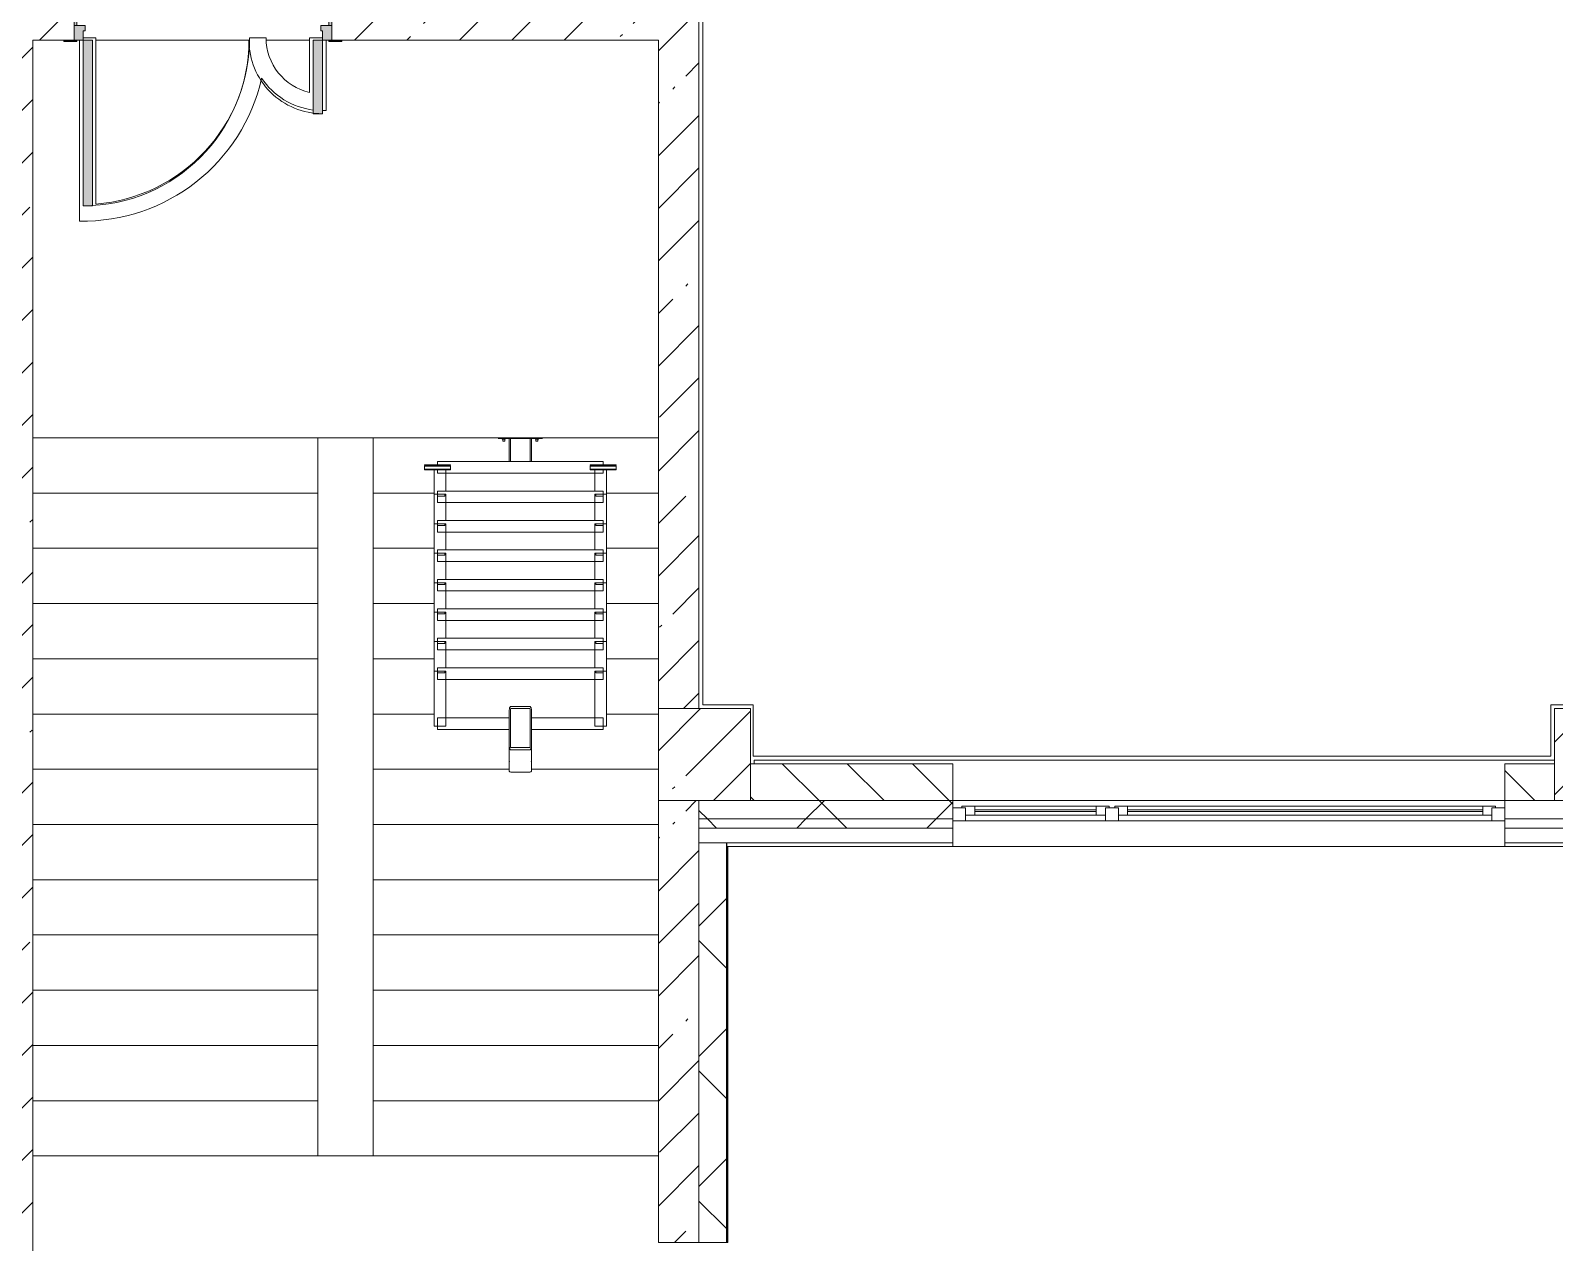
# Model space of a CAD drawing. Header units: millimetres. Extents: x 81382 to 274816, y -8553 to 29000.
# Drawn here: x 219874 to 228156, y 1150 to 7732 of the extents above; entities that cross this region are included whole.
import ezdxf

# ---------------------------------------------------------------- set-up
doc = ezdxf.new("R2010")
doc.units = ezdxf.units.MM
doc.linetypes.add('200_ШТРИХ__ш1_п0_6_', pattern=[800, 500, -300])
for name, color, linetype, lineweight in [('A-DETL-MBND-1', 7, '200_ШТРИХ__ш1_п0_6_', 9), ('A-GENM', 7, 'Continuous', 5), ('A-GLAZ-3', 7, 'Continuous', 5), ('A-WALL', 7, 'Continuous', 9), ('A-WALL-2', 7, 'Continuous', 5), ('I-WALL-2', 7, 'Continuous', 5), ('S-COLS-1', 7, 'Continuous', 5), ('S-STRS-2', 7, 'Continuous', 5)]:
    doc.layers.add(name, color=color, linetype=linetype, lineweight=lineweight)
for name, color, linetype, lineweight, true_color in [('A-DOOR-5', 7, 'Continuous', 5, 0xe2e2e2), ('A-DOOR-6', 7, 'Continuous', 5, 0xaaaaaa), ('A-DOOR-FRAM-4', 7, 'Continuous', 5, 0xe2e2e2), ('A-DOOR-FRAM-6', 7, 'Continuous', 5, 0xaaaaaa), ('A-FLOR-2', 7, 'Continuous', 5, 0xaaaaaa)]:
    doc.layers.add(name, color=color, linetype=linetype, lineweight=lineweight, true_color=true_color)
pattern_1 = [(45, (147806.5, 0), (-353.5534, 353.5534), []), (135, (147806.5, 0), (-353.5534, -353.5534), [])]
pattern_2 = [(45, (147806.5, 0), (-285.1231, 285.1231), []), (45, (148091.6, 0), (-285.1231, 285.1231), [504.031, -100.806, 16.764, -84.042])]

# ---------------------------------------------------------------- blocks, each defined once
blk = doc.blocks.new('BSC_Колонна _Прямоугольная - 500х500-V27-3_6_3_птичка')
at = {"layer": 'S-COLS-1'}
h = blk.add_hatch(dxfattribs=at)
h.set_pattern_fill('FP_55', color=256, style=0, pattern_type=2)
h.set_pattern_definition([(45, (-75730, -3800), (-285.1231, 285.1231), []), (45, (-75444.88, -3800), (-285.1231, 285.1231), [504.031, -100.806, 16.764, -84.042])])
h.paths.add_polyline_path([(-250, -250), (250, -250), (250, 250), (-250, 250)])
for p, q in [((250, 250), (-250, 250)), ((-250, 250), (-250, -250)), ((250, -250), (250, 250)), ((-250, -250), (250, -250))]:
    blk.add_line(p, q, dxfattribs=at)
blk = doc.blocks.new('BSC_Колонна _Прямоугольная - 500х500-V28-3_6_3_птичка')
at = {"layer": 'S-COLS-1'}
h = blk.add_hatch(dxfattribs=at)
h.set_pattern_fill('FP_56', color=256, style=0, pattern_type=2)
h.set_pattern_definition([(45, (-80600, -3800), (-285.1231, 285.1231), []), (45, (-80314.88, -3800), (-285.1231, 285.1231), [504.031, -100.806, 16.764, -84.042])])
h.paths.add_polyline_path([(-250, -250), (250, -250), (250, 250), (-250, 250)])
for p, q in [((250, 250), (-250, 250)), ((-250, 250), (-250, -250)), ((250, -250), (250, 250)), ((-250, -250), (250, -250))]:
    blk.add_line(p, q, dxfattribs=at)
blk = doc.blocks.new('110_Дверь_СКБ_2Ст - Д-1 Лестничная клетка EIS60-24319353-3_6_3_птичка')
at = {"layer": 'A-DOOR-5'}
for points in [[(612.5, 1010), (612.5, 110), (662.5, 110), (662.5, 1010)], [(-587.5, 510), (-637.5, 510), (-637.5, 110), (-587.5, 110)], [(712.5, 30), (697.5, 30), (697.5, -110), (712.5, -110), (712.5, -2.9)]]:
    blk.add_hatch(color=256, dxfattribs=at).paths.add_polyline_path(points)
h = blk.add_hatch(color=256, dxfattribs=at)
h.paths.add_polyline_path([(662.5, 110), (662.5, 60), (652.5, 60), (652.5, 30), (712.5, 30), (712.5, 110)])
h.paths.add_polyline_path([(-637.5, 110), (-687.5, 110), (-687.5, 30), (-627.5, 30), (-627.5, 60), (-637.5, 60)])
at = {"layer": 'A-DOOR-FRAM-4'}
for points in [[(-742.5, 118), (-742.5, 110), (-672.5, 110), (-672.5, 118)], [(697.5, 118), (697.5, 110), (767.5, 110), (767.5, 118)], [(-672.5, 30), (-687.5, 30), (-687.5, -110), (-672.5, -110), (-672.5, -2.9)], [(-672.5, -110), (-742.5, -110), (-742.5, -118), (-672.5, -118)], [(697.5, -110), (697.5, -118), (767.5, -118), (767.5, -110)]]:
    blk.add_hatch(color=256, dxfattribs=at).paths.add_polyline_path(points)
at = {"layer": 'A-DOOR-6'}
for p, q in [((662.5, 1010), (612.5, 1010)), ((612.5, 1010), (612.5, 110)), ((662.5, 110), (662.5, 1010)), ((-637.5, 510), (-637.5, 110)), ((-587.5, 510), (-637.5, 510)), ((-587.5, 110), (-587.5, 510)), ((-637.5, 110), (-587.5, 110)), ((612.5, 110), (662.5, 110))]:
    blk.add_line(p, q, dxfattribs=at)
for centre, radius, start, end in [((662.5, 110), 900, 90, 180), ((-637.5, 110), 400, 360, 90)]:
    blk.add_arc(centre, radius, start, end, dxfattribs=at)
at = {"layer": 'A-DOOR-FRAM-6'}
for p, q in [((-672.5, 118), (-742.5, 118)), ((-742.5, 118), (-742.5, 110)), ((-742.5, 110), (-672.5, 110)), ((-637.5, 110), (-687.5, 110)), ((-687.5, 110), (-687.5, 30)), ((-672.5, 110), (-672.5, 118)), ((-637.5, 60), (-637.5, 110)), ((662.5, 110), (662.5, 60)), ((712.5, 110), (662.5, 110)), ((767.5, 118), (697.5, 118)), ((697.5, 118), (697.5, 110)), ((697.5, 110), (767.5, 110)), ((712.5, 30), (712.5, 110)), ((767.5, 110), (767.5, 118)), ((-687.5, 30), (-627.5, 30)), ((-672.5, 30), (-687.5, 30)), ((-687.5, 30), (-687.5, -110)), ((-672.5, -110), (-672.5, 30)), ((-627.5, 60), (-637.5, 60)), ((-627.5, 30), (-627.5, 60)), ((662.5, 60), (652.5, 60)), ((652.5, 60), (652.5, 30)), ((652.5, 30), (712.5, 30)), ((712.5, 30), (697.5, 30)), ((697.5, 30), (697.5, -110)), ((712.5, -110), (712.5, 30)), ((-672.5, -110), (-742.5, -110)), ((-742.5, -110), (-742.5, -118)), ((-742.5, -118), (-672.5, -118)), ((-687.5, -110), (-672.5, -110)), ((-672.5, -118), (-672.5, -110)), ((697.5, -110), (712.5, -110)), ((767.5, -110), (697.5, -110)), ((697.5, -110), (697.5, -118)), ((697.5, -118), (767.5, -118)), ((767.5, -118), (767.5, -110))]:
    blk.add_line(p, q, dxfattribs=at)
blk = doc.blocks.new('Анкер клиновой - Анкер клиновой МКТ В 10-10-16_85-V92-3_6_3_птичка')
at = {"layer": 'A-DETL-MBND-1'}
for p, q in [((74812, 5515.8), (74812, 5511.8)), ((74812, 5511.8), (74828, 5511.8)), ((74828, 5511.8), (74812, 5511.8)), ((74815, 5515.8), (74815, 5501.8)), ((74815, 5501.8), (74825, 5501.8)), ((74825, 5501.8), (74815, 5501.8)), ((74825, 5501.8), (74825, 5515.8)), ((74828, 5511.8), (74828, 5515.8))]:
    blk.add_line(p, q, dxfattribs=at)
blk = doc.blocks.new('ОМ_Полоса_Трапеция прямоугольная_Прокат_ГОСТ 103-2006 - ОМ_Полоса_Трапеция прямоугольная_Прокат_ГОСТ 103-2006-V93-3_6_3_птичка')
at = {"layer": 'A-GENM'}
for p, q in [((74280, 4243.3), (74280, 4253.3)), ((74280, 4253.3), (74320, 4253.3)), ((74320, 4243.3), (74280, 4243.3)), ((74320, 4253.3), (74320, 4243.3))]:
    blk.add_line(p, q, dxfattribs=at)
blk = doc.blocks.new('ОМ_Полоса_Трапеция прямоугольная_Прокат_ГОСТ 103-2006 - ОМ_Полоса_Трапеция прямоугольная_Прокат_ГОСТ 103-2006-V94-3_6_3_птичка')
at = {"layer": 'A-GENM'}
for p, q in [((74320, 4893.3), (74280, 4893.3)), ((74280, 4893.3), (74280, 4883.3)), ((74320, 4883.3), (74320, 4893.3)), ((74280, 4883.3), (74320, 4883.3))]:
    blk.add_line(p, q, dxfattribs=at)
blk = doc.blocks.new('ОМ_Полоса_Трапеция прямоугольная_Прокат_ГОСТ 103-2006 - ОМ_Полоса_Трапеция прямоугольная_Прокат_ГОСТ 103-2006-V95-3_6_3_птичка')
at = {"layer": 'A-GENM'}
for p, q in [((74320, 5053.3), (74280, 5053.3)), ((74280, 5053.3), (74280, 5043.3)), ((74320, 5043.3), (74320, 5053.3)), ((74280, 5043.3), (74320, 5043.3))]:
    blk.add_line(p, q, dxfattribs=at)
blk = doc.blocks.new('ОМ_Полоса_Трапеция прямоугольная_Прокат_ГОСТ 103-2006 - ОМ_Полоса_Трапеция прямоугольная_Прокат_ГОСТ 103-2006-V96-3_6_3_птичка')
at = {"layer": 'A-GENM'}
for p, q in [((74320, 5213.3), (74280, 5213.3)), ((74280, 5213.3), (74280, 5203.3)), ((74280, 5203.3), (74320, 5203.3)), ((74320, 5203.3), (74320, 5213.3))]:
    blk.add_line(p, q, dxfattribs=at)
blk = doc.blocks.new('ОМ_Полоса_Прокат_ГОСТ 103-2006 - ОМ_Полоса_Прокат_ГОСТ 103-2006-V97-3_6_3_птичка')
at = {"layer": 'A-GENM'}
for p, q in [((74350, 5373.3), (74210, 5373.3)), ((74210, 5373.3), (74210, 5370.3)), ((74210, 5370.3), (74350, 5370.3)), ((74350, 5370.3), (74350, 5373.3))]:
    blk.add_line(p, q, dxfattribs=at)
blk = doc.blocks.new('ОМ_Полоса_Прокат_ГОСТ 103-2006 - ОМ_Полоса_Прокат_ГОСТ 103-2006-V98-3_6_3_птичка')
at = {"layer": 'A-GENM'}
for p, q in [((74210, 5365.9), (74350, 5365.9)), ((74210, 5349), (74210, 5365.9)), ((74350, 5349), (74210, 5349)), ((74210, 5349), (74210, 5345.6)), ((74210, 5345.6), (74350, 5345.6)), ((74350, 5365.9), (74350, 5349)), ((74350, 5345.6), (74350, 5349))]:
    blk.add_line(p, q, dxfattribs=at)
blk = doc.blocks.new('ОМ_Полоса_Трапеция прямоугольная_Прокат_ГОСТ 103-2006 - ОМ_Полоса_Трапеция прямоугольная_Прокат_ГОСТ 103-2006-V99-3_6_3_птичка')
at = {"layer": 'A-GENM'}
for p, q in [((75140, 4243.3), (75140, 4253.3)), ((75140, 4253.3), (75180, 4253.3)), ((75180, 4243.3), (75140, 4243.3)), ((75180, 4253.3), (75180, 4243.3))]:
    blk.add_line(p, q, dxfattribs=at)
blk = doc.blocks.new('ОМ_Полоса_Трапеция прямоугольная_Прокат_ГОСТ 103-2006 - ОМ_Полоса_Трапеция прямоугольная_Прокат_ГОСТ 103-2006-V100-3_6_3_птичка')
at = {"layer": 'A-GENM'}
for p, q in [((75140, 4893.3), (75140, 4883.3)), ((75180, 4893.3), (75140, 4893.3)), ((75180, 4883.3), (75180, 4893.3)), ((75140, 4883.3), (75180, 4883.3))]:
    blk.add_line(p, q, dxfattribs=at)
blk = doc.blocks.new('ОМ_Полоса_Трапеция прямоугольная_Прокат_ГОСТ 103-2006 - ОМ_Полоса_Трапеция прямоугольная_Прокат_ГОСТ 103-2006-V101-3_6_3_птичка')
at = {"layer": 'A-GENM'}
for p, q in [((75140, 5053.3), (75140, 5043.3)), ((75180, 5053.3), (75140, 5053.3)), ((75180, 5043.3), (75180, 5053.3)), ((75140, 5043.3), (75180, 5043.3))]:
    blk.add_line(p, q, dxfattribs=at)
blk = doc.blocks.new('ОМ_Полоса_Трапеция прямоугольная_Прокат_ГОСТ 103-2006 - ОМ_Полоса_Трапеция прямоугольная_Прокат_ГОСТ 103-2006-V102-3_6_3_птичка')
at = {"layer": 'A-GENM'}
for p, q in [((75140, 5213.3), (75140, 5203.3)), ((75180, 5213.3), (75140, 5213.3)), ((75140, 5203.3), (75180, 5203.3)), ((75180, 5203.3), (75180, 5213.3))]:
    blk.add_line(p, q, dxfattribs=at)
blk = doc.blocks.new('ОМ_Полоса_Прокат_ГОСТ 103-2006 - ОМ_Полоса_Прокат_ГОСТ 103-2006-V103-3_6_3_птичка')
at = {"layer": 'A-GENM'}
for p, q in [((75110, 5373.3), (75110, 5370.3)), ((75250, 5373.3), (75110, 5373.3)), ((75110, 5370.3), (75250, 5370.3)), ((75250, 5370.3), (75250, 5373.3))]:
    blk.add_line(p, q, dxfattribs=at)
blk = doc.blocks.new('ОМ_Полоса_Прокат_ГОСТ 103-2006 - ОМ_Полоса_Прокат_ГОСТ 103-2006-V104-3_6_3_птичка')
at = {"layer": 'A-GENM'}
for p, q in [((75110, 5365.9), (75250, 5365.9)), ((75110, 5349), (75110, 5365.9)), ((75110, 5349), (75110, 5345.6)), ((75250, 5349), (75110, 5349)), ((75110, 5345.6), (75250, 5345.6)), ((75250, 5365.9), (75250, 5349)), ((75250, 5345.6), (75250, 5349))]:
    blk.add_line(p, q, dxfattribs=at)
blk = doc.blocks.new('ОМ_Труба_ГОСТ 8639-82 - ОМ_Труба_ГОСТ 8639-82-V105-3_6_3_птичка')
at = {"layer": 'A-GENM'}
for p, q in [((74679, 4061), (74781, 4061)), ((74670, 3843.3), (74670, 4043.4)), ((74676, 4043.4), (74676, 3843.3)), ((74781, 4049.3), (74679, 4049.3)), ((74784, 3843.3), (74784, 4043.4)), ((74790, 4043.4), (74790, 3843.3)), ((74670, 3843.3), (74670, 3709.3)), ((74679, 3837.4), (74781, 3837.4)), ((74781, 3825.6), (74679, 3825.6)), ((74790, 3709.3), (74790, 3843.3)), ((74781, 3704.7), (74679, 3704.7))]:
    blk.add_line(p, q, dxfattribs=at)
at = {"layer": 'A-GENM', "flags": 128}
for points in [[(74670, 4043.4), (74670.2, 4046.8), (74670.7, 4050.1), (74671.5, 4053.2), (74672.6, 4055.9), (74674, 4058.1), (74675.6, 4059.7), (74677.2, 4060.7), (74679, 4061)], [(74781, 4061), (74782.8, 4060.7), (74784.4, 4059.7), (74786, 4058.1), (74787.4, 4055.9), (74788.5, 4053.2), (74789.3, 4050.1), (74789.8, 4046.8), (74790, 4043.4)], [(74679, 4049.3), (74678.4, 4049.1), (74677.9, 4048.8), (74677.3, 4048.3), (74676.9, 4047.5), (74676.5, 4046.6), (74676.2, 4045.6), (74676.1, 4044.5), (74676, 4043.4)], [(74784, 4043.4), (74783.9, 4044.5), (74783.8, 4045.6), (74783.5, 4046.6), (74783.1, 4047.5), (74782.7, 4048.3), (74782.1, 4048.8), (74781.6, 4049.1), (74781, 4049.3)], [(74679, 3825.6), (74677.2, 3826), (74675.6, 3827), (74674, 3828.6), (74672.6, 3830.8), (74671.5, 3833.5), (74670.7, 3836.5), (74670.2, 3839.9), (74670, 3843.3)], [(74676, 3843.3), (74676.1, 3842.1), (74676.2, 3841), (74676.5, 3840), (74676.9, 3839.1), (74677.3, 3838.4), (74677.9, 3837.9), (74678.4, 3837.5), (74679, 3837.4)], [(74790, 3843.3), (74789.8, 3839.9), (74789.3, 3836.5), (74788.5, 3833.5), (74787.4, 3830.8), (74786, 3828.6), (74784.4, 3827), (74782.8, 3826), (74781, 3825.6)], [(74781, 3837.4), (74781.6, 3837.5), (74782.1, 3837.9), (74782.7, 3838.4), (74783.1, 3839.1), (74783.5, 3840), (74783.8, 3841), (74783.9, 3842.1), (74784, 3843.3)]]:
    blk.add_lwpolyline(points, dxfattribs=at)
at = {"layer": 'A-GENM'}
for centre, start_param, end_param in [((74679, 3761.3), 2.617994, 3.141593), ((74781, 3761.3), 0, 0.523599), ((74679, 3709.3), 3.141593, 4.712389), ((74781, 3709.3), 4.712389, 6.283185)]:
    blk.add_ellipse(centre, major_axis=(9, 0), ratio=0.509802, start_param=start_param, end_param=end_param, dxfattribs=at)
blk = doc.blocks.new('ОМ_Уголок_ГОСТ 8509-93 - ОМ_Уголок_ГОСТ 8509-93-V106-3_6_3_птичка')
at = {"layer": 'A-GENM'}
for p, q in [((0, 45.2), (0, -17.8)), ((390, 45.2), (0, 45.2)), ((900, 45.2), (510, 45.2)), ((900, -17.8), (900, 45.2)), ((0, -17.8), (390, -17.8)), ((510, -17.8), (900, -17.8))]:
    blk.add_line(p, q, dxfattribs=at)
blk = doc.blocks.new('ОМ_Уголок_ГОСТ 8509-93 - ОМ_Уголок_ГОСТ 8509-93-V107-3_6_3_птичка')
at = {"layer": 'A-GENM'}
for p, q in [((0, 45.2), (0, -17.8)), ((900, 45.2), (0, 45.2)), ((900, -17.8), (900, 45.2)), ((0, -17.8), (900, -17.8))]:
    blk.add_line(p, q, dxfattribs=at)
blk = doc.blocks.new('ОМ_Уголок_ГОСТ 8509-93 - ОМ_Уголок_ГОСТ 8509-93-V108-3_6_3_птичка')
at = {"layer": 'A-GENM'}
for p, q in [((0, 45.2), (0, -17.8)), ((300, 45.2), (0, 45.2)), ((300, -17.8), (300, 45.2)), ((0, -17.8), (300, -17.8))]:
    blk.add_line(p, q, dxfattribs=at)
blk = doc.blocks.new('ОМ_Уголок_ГОСТ 8509-93 - ОМ_Уголок_ГОСТ 8509-93-V109-3_6_3_птичка')
at = {"layer": 'A-GENM'}
for p, q in [((0, 45.2), (0, -17.8)), ((142.2, 45.2), (0, 45.2)), ((0, -17.8), (160, -17.8))]:
    blk.add_line(p, q, dxfattribs=at)
blk = doc.blocks.new('ОМ_Уголок_ГОСТ 8509-93 - ОМ_Уголок_ГОСТ 8509-93-V110-3_6_3_птичка')
at = {"layer": 'A-GENM'}
for p, q in [((300, 45.2), (157.8, 45.2)), ((300, -17.8), (300, 45.2)), ((140, -17.8), (300, -17.8))]:
    blk.add_line(p, q, dxfattribs=at)
blk = doc.blocks.new('ОМ_Уголок_ГОСТ 8509-93 - ОМ_Уголок_ГОСТ 8509-93-V111-3_6_3_птичка')
at = {"layer": 'A-GENM'}
for p, q in [((0, 45.2), (0, 27.8)), ((900, 45.2), (0, 45.2)), ((0, 7.4), (0, -17.8)), ((900, 27.8), (900, 45.2)), ((900, -17.8), (900, 7.4)), ((0, -17.8), (900, -17.8))]:
    blk.add_line(p, q, dxfattribs=at)
blk = doc.blocks.new('ОМ_Уголок_ГОСТ 8509-93 - ОМ_Уголок_ГОСТ 8509-93-V112-3_6_3_птичка')
at = {"layer": 'A-GENM'}
for p, q in [((0, 45.2), (0, -17.8)), ((7.4, 45.2), (0, 45.2)), ((142.2, 45.2), (27.8, 45.2)), ((0, -17.8), (7.4, -17.8)), ((27.8, -17.8), (160, -17.8))]:
    blk.add_line(p, q, dxfattribs=at)
blk = doc.blocks.new('ОМ_Уголок_ГОСТ 8509-93 - ОМ_Уголок_ГОСТ 8509-93-V113-3_6_3_птичка')
at = {"layer": 'A-GENM'}
for p, q in [((272.2, 45.2), (157.8, 45.2)), ((300, 45.2), (292.6, 45.2)), ((300, -17.8), (300, 45.2)), ((140, -17.8), (272.2, -17.8)), ((292.6, -17.8), (300, -17.8))]:
    blk.add_line(p, q, dxfattribs=at)
blk = doc.blocks.new('ОМ_Труба_ГОСТ 8639-82 - ОМ_Труба_ГОСТ 8639-82-V114-3_6_3_птичка')
at = {"layer": 'A-DETL-MBND-1'}
for p, q in [((74670, 5515.8), (74670, 5391.1)), ((74676, 5391.1), (74676, 5515.8)), ((74784, 5391.1), (74784, 5515.8)), ((74790, 5391.1), (74790, 5515.8))]:
    blk.add_line(p, q, dxfattribs=at)
blk = doc.blocks.new('ОМ_Уголок_ГОСТ 8510-86 - ОМ_Уголок_ГОСТ 8510-86-V115-3_6_3_птичка')
at = {"layer": 'A-DETL-MBND-1'}
blk.add_line((0, 0), (240, 0), dxfattribs=at)
blk = doc.blocks.new('120_Окно_СКБ_2Ст - 120_Окно_СКБ_2Ст 3000х2500 _мал_створка слева_-22809161-3_6_3_птичка')
at = {"layer": 'A-GLAZ-3'}
for p, q in [((-1500, -75), (-1500, -5)), ((-1500, -5), (-1430, -5)), ((1500, -5), (-1500, -5)), ((-1430, -75), (-1500, -75)), ((-1500, -75), (-1450, -75)), ((-1430, -75), (-1450, -75)), ((-1450, -75), (-1450, -85)), ((-1430, -5), (-1430, -75)), ((600, -35), (-1430, -35)), ((-1430, -35), (-1430, -75)), ((-1380, -85), (-1380, -35)), ((-1380, -55), (550, -55)), ((550, -65), (-1380, -65)), ((550, -85), (550, -35)), ((600, -75), (600, -5)), ((600, -5), (670, -5)), ((600, -75), (600, -35)), ((670, -75), (600, -75)), ((620, -75), (600, -75)), ((620, -75), (650, -75)), ((620, -85), (620, -75)), ((670, -75), (650, -75)), ((650, -75), (650, -85)), ((670, -5), (670, -75)), ((1430, -35), (670, -35)), ((670, -35), (670, -75)), ((720, -85), (720, -35)), ((720, -55), (1380, -55)), ((1380, -65), (720, -65)), ((1380, -85), (1380, -35)), ((1430, -75), (1430, -5)), ((1430, -5), (1500, -5)), ((1430, -75), (1430, -35)), ((1500, -75), (1430, -75)), ((1450, -75), (1430, -75)), ((1450, -75), (1500, -75)), ((1450, -85), (1450, -75)), ((1500, -5), (1500, -75)), ((-1450, -85), (620, -85)), ((620, -85), (-1450, -85)), ((650, -85), (1450, -85)), ((1450, -85), (650, -85))]:
    blk.add_line(p, q, dxfattribs=at)

msp = doc.modelspace()

# ---------------------------------------------------------------- hatches: boundary and pattern name
at = {"layer": 'A-WALL-2'}
h = msp.add_hatch(dxfattribs=at)
h.set_pattern_fill('FP_65', color=256, style=0, pattern_type=2)
h.set_pattern_definition([(135, (147806.5, 0), (-176.7767, -176.7767), [])])
h.paths.add_polyline_path([(232006.5, 3550), (232006.5, 3750), (231906.5, 3750), (231906.5, 3550)])
h.paths.add_polyline_path([(230968.8, 3550), (231006.5, 3550), (231006.5, 3750), (230106.5, 3750), (230106.5, 3550)])
h.paths.add_polyline_path([(228156.5, 3550), (228156.5, 3750), (227886.5, 3750), (227886.5, 3550)])
h.paths.add_polyline_path([(228656.5, 3550), (229206.5, 3550), (229206.5, 3750), (228656.5, 3750), (228656.5, 3666.7)])
h.paths.add_polyline_path([(224886.5, 3550), (224886.5, 3750), (223786.5, 3750), (223786.5, 3550)])
h = msp.add_hatch(dxfattribs=at)
h.set_pattern_fill('FP_67', color=256, style=0, pattern_type=2)
h.set_pattern_definition(pattern_1)
h.paths.add_polyline_path([(232508.1, 3450), (232506.5, 3550), (231906.5, 3550), (231906.5, 3450), (232506.5, 3450)])
h.paths.add_polyline_path([(223786.5, 3450), (224886.5, 3450), (224886.5, 3550), (223506.5, 3550), (223506.5, 3450), (223646.1, 3450)])
h.paths.add_polyline_path([(230106.5, 3450), (231006.5, 3450), (231006.5, 3550), (230106.5, 3550)])
h.paths.add_polyline_path([(227886.5, 3450), (229206.5, 3450), (229206.5, 3550), (227886.5, 3550)])
h = msp.add_hatch(dxfattribs=at)
h.set_pattern_fill('FP_67', color=256, style=0, pattern_type=2)
h.set_pattern_definition(pattern_1)
h.paths.add_polyline_path([(223506.5, 3400), (224886.5, 3400), (224886.5, 3450), (223506.5, 3450), (223506.5, 3419.9)])
h.paths.add_polyline_path([(229138.1, 3400), (229206.5, 3400), (229206.5, 3450), (227886.5, 3450), (227886.5, 3400)])
h.paths.add_polyline_path([(230106.5, 3400), (231006.5, 3400), (231006.5, 3450), (230106.5, 3450), (230106.5, 3419.9)])
h.paths.add_polyline_path([(232508.1, 3400), (232608.1, 3400), (232608.1, 3450), (231906.5, 3450), (231906.5, 3400)])
h = msp.add_hatch(dxfattribs=at)
h.set_pattern_fill('FP_67', color=256, style=0, pattern_type=2)
h.set_pattern_definition(pattern_1)
h.paths.add_polyline_path([(223506.5, -250), (223656.5, -250), (223656.5, 350), (223506.5, 350), (223506.5, -100)])
h.paths.add_polyline_path([(223656.5, 1150), (223656.5, 3320), (223506.5, 3320), (223506.5, 1150)])
at = {"layer": 'I-WALL-2'}
h = msp.add_hatch(dxfattribs=at)
h.set_pattern_fill('FP_63', color=256, style=0, pattern_type=2)
h.set_pattern_definition(pattern_2)
h.paths.add_polyline_path([(221511.5, 7680), (223286.5, 7680), (223286.5, 7900), (221511.5, 7900), (221511.5, 7730)])
h.paths.add_polyline_path([(219886.5, 7680), (220111.5, 7680), (220111.5, 7900), (219666.5, 7900), (219666.5, 7680)])
h = msp.add_hatch(dxfattribs=at)
h.set_pattern_fill('FP_63', color=256, style=0, pattern_type=2)
h.set_pattern_definition(pattern_2)
h.paths.add_polyline_path([(223286.5, 120), (223506.5, 120), (223506.5, 350), (223286.5, 350), (223286.5, 140.2)])
h.paths.add_polyline_path([(223286.5, 1150), (223506.5, 1150), (223506.5, 3550), (223286.5, 3550), (223286.5, 2326.7)])
h.paths.add_polyline_path([(223469.7, 4050), (223506.5, 4050), (223506.5, 7900), (223286.5, 7900), (223286.5, 4050)])
h = msp.add_hatch(dxfattribs=at)
h.set_pattern_fill('FP_63', color=256, style=0, pattern_type=2)
h.set_pattern_definition(pattern_2)
h.paths.add_polyline_path([(219666.5, 120), (219886.5, 120), (219886.5, 7680), (219666.5, 7680), (219666.5, 140.2)])

# ---------------------------------------------------------------- linework, layer by layer
at = {"layer": 'A-DETL-MBND-1'}
msp.add_line((223286.5, 535), (223286.5, 1150), dxfattribs=at)
at = {"layer": 'A-FLOR-2'}
for p, q in [((223527.5, 9100), (223527.5, 4070)), ((220140, 7680), (220140, 6697.1)), ((220230, 7691.9), (220161.5, 7691.9)), ((220230, 6789.7), (220230, 7691.9)), ((220230, 7680), (221064.3, 7680)), ((221155, 7691.9), (221065, 7691.9)), ((221156.1, 7680), (221391.2, 7680)), ((221461.5, 7691.9), (221391.2, 7691.9)), ((221391.2, 7691.9), (221391.2, 7394.8)), ((221481.2, 7297.5), (221481.2, 7680)), ((223527.5, 4070), (223801.5, 4070)), ((223801.5, 4070), (223801.5, 3791)), ((228136.5, 3791), (228136.5, 4070)), ((228136.5, 4070), (228676.5, 4070)), ((223801.5, 3791), (228136.5, 3791))]:
    msp.add_line(p, q, dxfattribs=at)
for centre, radius, start, end in [((220160, 7691.9), 905, 274.43687, 360), ((221460, 7691.9), 305, 180, 256.9573), ((220160, 7691.9), 995, 268.8489, 347.32946), ((221460, 7691.9), 395, 213.54048, 262.94436), ((221460, 7691.9), 395, 270.21425, 273.07201)]:
    msp.add_arc(centre, radius, start, end, dxfattribs=at)
at = {"layer": 'A-WALL'}
for p, q in [((224886.5, 3550), (223786.5, 3550)), ((228156.5, 3550), (227886.5, 3550)), ((223506.5, 3450), (224886.5, 3450)), ((223506.5, 3400), (224886.5, 3400)), ((227886.5, 3450), (229206.5, 3450)), ((227886.5, 3400), (229206.5, 3400)), ((223506.5, 3320), (223506.5, 1150)), ((223506.5, 3320), (224886.5, 3320)), ((223656.5, 1150), (223656.5, 3320)), ((223659.5, 1150), (223659.5, 3320)), ((227886.5, 3320), (229206.5, 3320)), ((223664.5, 3300), (223659.5, 3300))]:
    msp.add_line(p, q, dxfattribs=at)
at = {"layer": 'A-WALL-2'}
for p, q in [((224886.5, 3750), (223786.5, 3750)), ((224886.5, 3300), (224886.5, 3750)), ((227886.5, 3750), (227886.5, 3300)), ((228156.5, 3750), (227886.5, 3750)), ((223506.5, 3550), (223506.5, 3320)), ((224886.5, 3550), (227886.5, 3550)), ((223664.5, 1150), (223664.5, 3300)), ((232758.1, 3300), (223664.5, 3300)), ((223506.5, 1150), (223664.5, 1150))]:
    msp.add_line(p, q, dxfattribs=at)
at = {"layer": 'I-WALL-2'}
for p, q in [((223506.5, 4050), (223506.5, 7900)), ((219886.5, 120), (219886.5, 7680)), ((219886.5, 7680), (220056.5, 7680)), ((221064.3, 7680), (220230, 7680)), ((221391.2, 7680), (221156.1, 7680)), ((221566.5, 7680), (223286.5, 7680)), ((223286.5, 7680), (223286.5, 4050)), ((223806.5, 3770), (228156.5, 3770)), ((223806.5, 3770), (223806.5, 3750)), ((223286.5, 3550), (223286.5, 1150)), ((227886.5, 3550), (224886.5, 3550)), ((223286.5, 1150), (223506.5, 1150))]:
    msp.add_line(p, q, dxfattribs=at)
at = {"layer": 'S-STRS-2'}
for p, q in [((221064.3, 7680), (220230, 7680)), ((221391.2, 7680), (221156.1, 7680)), ((219886.5, 5520), (221436.5, 5520)), ((219886.5, 5520), (221436.5, 5520)), ((221436.5, 5520), (223286.5, 5520)), ((221436.5, 5220), (221436.5, 5520)), ((221736.5, 5520), (221736.5, 5220)), ((219886.5, 5220), (221436.5, 5220)), ((219886.5, 5220), (221436.5, 5220)), ((221436.5, 4920), (221436.5, 5220)), ((221736.5, 5220), (221736.5, 4920)), ((222068.7, 5220), (221736.5, 5220)), ((222068.7, 5220), (221736.5, 5220)), ((223286.5, 5220), (223004.3, 5220)), ((223286.5, 5220), (223004.3, 5220)), ((219886.5, 4920), (221436.5, 4920)), ((219886.5, 4920), (221436.5, 4920)), ((221436.5, 4620), (221436.5, 4920)), ((221736.5, 4920), (221736.5, 4620)), ((222068.7, 4920), (221736.5, 4920)), ((222068.7, 4920), (221736.5, 4920)), ((223286.5, 4920), (223004.3, 4920)), ((223286.5, 4920), (223004.3, 4920)), ((219886.5, 4620), (221436.5, 4620)), ((219886.5, 4620), (221436.5, 4620)), ((221436.5, 4320), (221436.5, 4620)), ((221736.5, 4620), (221736.5, 4320)), ((222068.7, 4620), (221736.5, 4620)), ((222068.7, 4620), (221736.5, 4620)), ((223286.5, 4620), (223004.3, 4620)), ((223286.5, 4620), (223004.3, 4620)), ((219886.5, 4320), (221436.5, 4320)), ((219886.5, 4320), (221436.5, 4320)), ((221436.5, 4020), (221436.5, 4320)), ((221736.5, 4320), (221736.5, 4020)), ((222068.7, 4320), (221736.5, 4320)), ((222068.7, 4320), (221736.5, 4320)), ((223286.5, 4320), (223004.3, 4320)), ((223286.5, 4320), (223004.3, 4320)), ((219886.5, 4020), (221436.5, 4020)), ((219886.5, 4020), (221436.5, 4020)), ((221436.5, 3720), (221436.5, 4020)), ((221736.5, 4020), (221736.5, 3720)), ((222068.7, 4020), (221736.5, 4020)), ((222068.7, 4020), (221736.5, 4020)), ((223286.5, 4020), (223004.3, 4020)), ((223286.5, 4020), (223004.3, 4020)), ((219886.5, 3720), (221436.5, 3720)), ((219886.5, 3720), (221436.5, 3720)), ((221436.5, 3420), (221436.5, 3720)), ((221736.5, 3720), (221736.5, 3420)), ((222477.8, 3720), (221736.5, 3720)), ((222477.8, 3720), (221736.5, 3720)), ((223286.5, 3720), (222595.1, 3720)), ((223286.5, 3720), (222595.1, 3720)), ((219886.5, 3420), (221436.5, 3420)), ((219886.5, 3420), (221436.5, 3420)), ((221436.5, 3120), (221436.5, 3420)), ((221736.5, 3420), (221736.5, 3120)), ((223286.5, 3420), (221736.5, 3420)), ((223286.5, 3420), (221736.5, 3420)), ((219886.5, 3120), (221436.5, 3120)), ((219886.5, 3120), (221436.5, 3120)), ((221436.5, 2820), (221436.5, 3120)), ((221736.5, 3120), (221736.5, 2820)), ((223286.5, 3120), (221736.5, 3120)), ((223286.5, 3120), (221736.5, 3120)), ((219886.5, 2820), (221436.5, 2820)), ((219886.5, 2820), (221436.5, 2820)), ((221436.5, 2520), (221436.5, 2820)), ((221736.5, 2820), (221736.5, 2520)), ((223286.5, 2820), (221736.5, 2820)), ((223286.5, 2820), (221736.5, 2820)), ((219886.5, 2520), (221436.5, 2520)), ((219886.5, 2520), (221436.5, 2520)), ((221436.5, 2220), (221436.5, 2520)), ((221736.5, 2520), (221736.5, 2220)), ((223286.5, 2520), (221736.5, 2520)), ((223286.5, 2520), (221736.5, 2520)), ((219886.5, 2220), (221436.5, 2220)), ((219886.5, 2220), (221436.5, 2220)), ((221436.5, 1920), (221436.5, 2220)), ((221736.5, 2220), (221736.5, 1920)), ((223286.5, 2220), (221736.5, 2220)), ((223286.5, 2220), (221736.5, 2220)), ((219886.5, 1920), (221436.5, 1920)), ((219886.5, 1920), (221436.5, 1920)), ((221436.5, 1620), (221436.5, 1920)), ((221736.5, 1920), (221736.5, 1620)), ((223286.5, 1920), (221736.5, 1920)), ((223286.5, 1920), (221736.5, 1920)), ((219886.5, 1620), (221436.5, 1620)), ((219886.5, 1620), (221436.5, 1620)), ((221736.5, 1620), (221436.5, 1620)), ((223286.5, 1620), (221736.5, 1620)), ((223286.5, 1620), (221736.5, 1620))]:
    msp.add_line(p, q, dxfattribs=at)

# ---------------------------------------------------------------- block references
at = {"layer": 'A-DETL-MBND-1', "extrusion": (0, 0, -1)}
msp.add_blockref('ОМ_Уголок_ГОСТ 8510-86 - ОМ_Уголок_ГОСТ 8510-86-V115-3_6_3_птичка', (-222656.5, 5515.8), dxfattribs=at)
at = {"layer": 'A-DETL-MBND-1'}
for name, p in [('Анкер клиновой - Анкер клиновой МКТ В 10-10-16_85-V92-3_6_3_птичка', (147626.5, 0)), ('ОМ_Труба_ГОСТ 8639-82 - ОМ_Труба_ГОСТ 8639-82-V114-3_6_3_птичка', (147806.5, 0)), ('Анкер клиновой - Анкер клиновой МКТ В 10-10-16_85-V92-3_6_3_птичка', (147806.5, 0))]:
    msp.add_blockref(name, p, dxfattribs=at)
at = {"layer": 'A-DOOR-6', "rotation": 180}
msp.add_blockref('110_Дверь_СКБ_2Ст - Д-1 Лестничная клетка EIS60-24319353-3_6_3_птичка', (220824, 7790), dxfattribs=at)
at = {"layer": 'A-GENM', "extrusion": (0, 0, -1)}
for name, p, rotation in [('ОМ_Уголок_ГОСТ 8509-93 - ОМ_Уголок_ГОСТ 8509-93-V111-3_6_3_птичка', (-222086.5, 5373.3), 180), ('ОМ_Уголок_ГОСТ 8509-93 - ОМ_Уголок_ГОСТ 8509-93-V113-3_6_3_птичка', (-222086.5, 5073.3), 90.00000000000087), ('ОМ_Уголок_ГОСТ 8509-93 - ОМ_Уголок_ГОСТ 8509-93-V112-3_6_3_птичка', (-222986.5, 5373.3), 270.0000000000007), ('ОМ_Уголок_ГОСТ 8509-93 - ОМ_Уголок_ГОСТ 8509-93-V107-3_6_3_птичка', (-222086.5, 5213.3), 180), ('ОМ_Уголок_ГОСТ 8509-93 - ОМ_Уголок_ГОСТ 8509-93-V110-3_6_3_птичка', (-222086.5, 4913.3), 90.00000000000087), ('ОМ_Уголок_ГОСТ 8509-93 - ОМ_Уголок_ГОСТ 8509-93-V109-3_6_3_птичка', (-222986.5, 5213.3), 270.0000000000007), ('ОМ_Уголок_ГОСТ 8509-93 - ОМ_Уголок_ГОСТ 8509-93-V110-3_6_3_птичка', (-222086.5, 4753.3), 90.00000000000087), ('ОМ_Уголок_ГОСТ 8509-93 - ОМ_Уголок_ГОСТ 8509-93-V107-3_6_3_птичка', (-222086.5, 5053.3), 180), ('ОМ_Уголок_ГОСТ 8509-93 - ОМ_Уголок_ГОСТ 8509-93-V109-3_6_3_птичка', (-222986.5, 5053.3), 270.0000000000007), ('ОМ_Уголок_ГОСТ 8509-93 - ОМ_Уголок_ГОСТ 8509-93-V110-3_6_3_птичка', (-222086.5, 4593.3), 90.00000000000087), ('ОМ_Уголок_ГОСТ 8509-93 - ОМ_Уголок_ГОСТ 8509-93-V107-3_6_3_птичка', (-222086.5, 4893.3), 180), ('ОМ_Уголок_ГОСТ 8509-93 - ОМ_Уголок_ГОСТ 8509-93-V109-3_6_3_птичка', (-222986.5, 4893.3), 270.0000000000007), ('ОМ_Уголок_ГОСТ 8509-93 - ОМ_Уголок_ГОСТ 8509-93-V110-3_6_3_птичка', (-222086.5, 4433.3), 90.00000000000087), ('ОМ_Уголок_ГОСТ 8509-93 - ОМ_Уголок_ГОСТ 8509-93-V107-3_6_3_птичка', (-222086.5, 4733.3), 180), ('ОМ_Уголок_ГОСТ 8509-93 - ОМ_Уголок_ГОСТ 8509-93-V109-3_6_3_птичка', (-222986.5, 4733.3), 270.0000000000007), ('ОМ_Уголок_ГОСТ 8509-93 - ОМ_Уголок_ГОСТ 8509-93-V110-3_6_3_птичка', (-222086.5, 4273.3), 90.00000000000087), ('ОМ_Уголок_ГОСТ 8509-93 - ОМ_Уголок_ГОСТ 8509-93-V107-3_6_3_птичка', (-222086.5, 4573.3), 180), ('ОМ_Уголок_ГОСТ 8509-93 - ОМ_Уголок_ГОСТ 8509-93-V109-3_6_3_птичка', (-222986.5, 4573.3), 270.0000000000007), ('ОМ_Уголок_ГОСТ 8509-93 - ОМ_Уголок_ГОСТ 8509-93-V110-3_6_3_птичка', (-222086.5, 4113.3), 90.00000000000087), ('ОМ_Уголок_ГОСТ 8509-93 - ОМ_Уголок_ГОСТ 8509-93-V107-3_6_3_птичка', (-222086.5, 4413.3), 180), ('ОМ_Уголок_ГОСТ 8509-93 - ОМ_Уголок_ГОСТ 8509-93-V109-3_6_3_птичка', (-222986.5, 4413.3), 270.0000000000007), ('ОМ_Уголок_ГОСТ 8509-93 - ОМ_Уголок_ГОСТ 8509-93-V108-3_6_3_птичка', (-222086.5, 3953.3), 90.00000000000087), ('ОМ_Уголок_ГОСТ 8509-93 - ОМ_Уголок_ГОСТ 8509-93-V107-3_6_3_птичка', (-222086.5, 4253.3), 180), ('ОМ_Уголок_ГОСТ 8509-93 - ОМ_Уголок_ГОСТ 8509-93-V108-3_6_3_птичка', (-222986.5, 4253.3), 270.0000000000007)]:
    msp.add_blockref(name, p, dxfattribs=dict(at, rotation=rotation))
at = {"layer": 'A-GENM'}
for name, p in [('ОМ_Полоса_Прокат_ГОСТ 103-2006 - ОМ_Полоса_Прокат_ГОСТ 103-2006-V97-3_6_3_птичка', (147806.5, 0)), ('ОМ_Полоса_Прокат_ГОСТ 103-2006 - ОМ_Полоса_Прокат_ГОСТ 103-2006-V98-3_6_3_птичка', (147806.5, 0)), ('ОМ_Полоса_Прокат_ГОСТ 103-2006 - ОМ_Полоса_Прокат_ГОСТ 103-2006-V103-3_6_3_птичка', (147806.5, 0)), ('ОМ_Полоса_Прокат_ГОСТ 103-2006 - ОМ_Полоса_Прокат_ГОСТ 103-2006-V104-3_6_3_птичка', (147806.5, 0)), ('ОМ_Полоса_Трапеция прямоугольная_Прокат_ГОСТ 103-2006 - ОМ_Полоса_Трапеция прямоугольная_Прокат_ГОСТ 103-2006-V96-3_6_3_птичка', (147806.5, 0)), ('ОМ_Полоса_Трапеция прямоугольная_Прокат_ГОСТ 103-2006 - ОМ_Полоса_Трапеция прямоугольная_Прокат_ГОСТ 103-2006-V102-3_6_3_птичка', (147806.5, 0)), ('ОМ_Полоса_Трапеция прямоугольная_Прокат_ГОСТ 103-2006 - ОМ_Полоса_Трапеция прямоугольная_Прокат_ГОСТ 103-2006-V95-3_6_3_птичка', (147806.5, 0)), ('ОМ_Полоса_Трапеция прямоугольная_Прокат_ГОСТ 103-2006 - ОМ_Полоса_Трапеция прямоугольная_Прокат_ГОСТ 103-2006-V101-3_6_3_птичка', (147806.5, 0)), ('ОМ_Полоса_Трапеция прямоугольная_Прокат_ГОСТ 103-2006 - ОМ_Полоса_Трапеция прямоугольная_Прокат_ГОСТ 103-2006-V94-3_6_3_птичка', (147806.5, 0)), ('ОМ_Полоса_Трапеция прямоугольная_Прокат_ГОСТ 103-2006 - ОМ_Полоса_Трапеция прямоугольная_Прокат_ГОСТ 103-2006-V100-3_6_3_птичка', (147806.5, 0)), ('ОМ_Полоса_Трапеция прямоугольная_Прокат_ГОСТ 103-2006 - ОМ_Полоса_Трапеция прямоугольная_Прокат_ГОСТ 103-2006-V93-3_6_3_птичка', (147806.5, 480)), ('ОМ_Полоса_Трапеция прямоугольная_Прокат_ГОСТ 103-2006 - ОМ_Полоса_Трапеция прямоугольная_Прокат_ГОСТ 103-2006-V99-3_6_3_птичка', (147806.5, 480)), ('ОМ_Полоса_Трапеция прямоугольная_Прокат_ГОСТ 103-2006 - ОМ_Полоса_Трапеция прямоугольная_Прокат_ГОСТ 103-2006-V93-3_6_3_птичка', (147806.5, 320)), ('ОМ_Полоса_Трапеция прямоугольная_Прокат_ГОСТ 103-2006 - ОМ_Полоса_Трапеция прямоугольная_Прокат_ГОСТ 103-2006-V99-3_6_3_птичка', (147806.5, 320)), ('ОМ_Полоса_Трапеция прямоугольная_Прокат_ГОСТ 103-2006 - ОМ_Полоса_Трапеция прямоугольная_Прокат_ГОСТ 103-2006-V93-3_6_3_птичка', (147806.5, 160)), ('ОМ_Полоса_Трапеция прямоугольная_Прокат_ГОСТ 103-2006 - ОМ_Полоса_Трапеция прямоугольная_Прокат_ГОСТ 103-2006-V99-3_6_3_птичка', (147806.5, 160)), ('ОМ_Полоса_Трапеция прямоугольная_Прокат_ГОСТ 103-2006 - ОМ_Полоса_Трапеция прямоугольная_Прокат_ГОСТ 103-2006-V93-3_6_3_птичка', (147806.5, 0)), ('ОМ_Полоса_Трапеция прямоугольная_Прокат_ГОСТ 103-2006 - ОМ_Полоса_Трапеция прямоугольная_Прокат_ГОСТ 103-2006-V99-3_6_3_птичка', (147806.5, 0)), ('ОМ_Труба_ГОСТ 8639-82 - ОМ_Труба_ГОСТ 8639-82-V105-3_6_3_птичка', (147806.5, 0))]:
    msp.add_blockref(name, p, dxfattribs=at)
at = {"layer": 'A-GENM', "extrusion": (0, 0, -1)}
msp.add_blockref('ОМ_Уголок_ГОСТ 8509-93 - ОМ_Уголок_ГОСТ 8509-93-V106-3_6_3_птичка', (-222986.5, 3953.3), dxfattribs=at)
at = {"layer": 'A-GLAZ-3', "rotation": 180}
msp.add_blockref('120_Окно_СКБ_2Ст - 120_Окно_СКБ_2Ст 3000х2500 _мал_створка слева_-22809161-3_6_3_птичка', (226386.5, 3435), dxfattribs=at)
at = {"layer": 'S-COLS-1'}
for name, p in [('BSC_Колонна _Прямоугольная - 500х500-V27-3_6_3_птичка', (223536.5, 3800)), ('BSC_Колонна _Прямоугольная - 500х500-V28-3_6_3_птичка', (228406.5, 3800))]:
    msp.add_blockref(name, p, dxfattribs=at)

doc.saveas('drawing.dxf')
